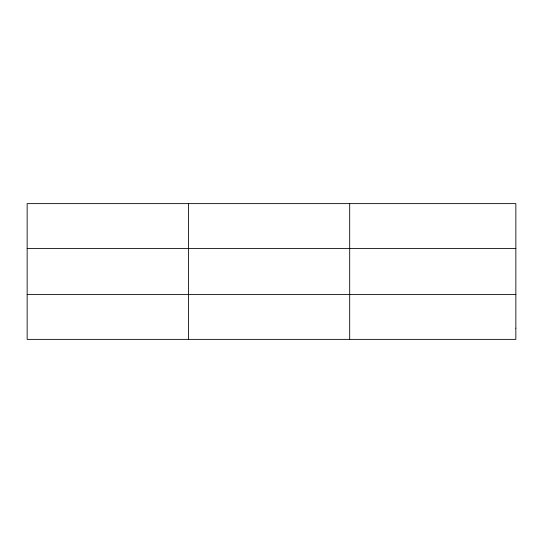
<?xml version="1.0" encoding="UTF-8"?>
<svg xmlns="http://www.w3.org/2000/svg" width="543" height="543" viewBox="0 0 543 543"><rect width="100%" height="100%" fill="white"/><g stroke="black" fill="none" stroke-linecap="round" stroke-linejoin="round"><path stroke-width="0.81" d="M188.421 339.375L188.421 203.625M349.692 339.375L349.692 203.625M27.15 248.422L515.85 248.422M27.15 294.577L515.85 294.577M515.85 328.176L515.85 339.375L27.15 339.375L27.15 203.625L515.85 203.625L515.85 328.176"/></g></svg>
